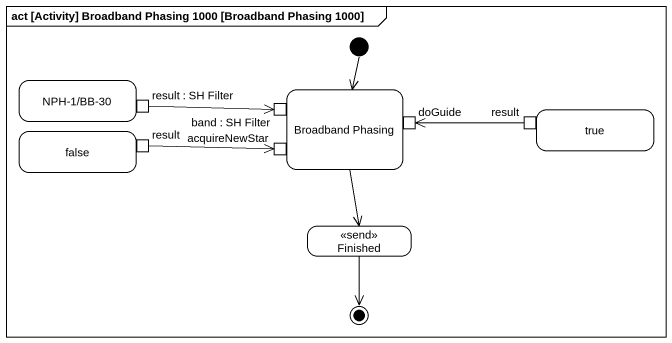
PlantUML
@startuml
mainframe act [Activity] Broadband Phasing 1000 [Broadband Phasing 1000]
hide empty description
state "NPH-1/BB-30" as NPH_1_BB_30 {
  state "result : SH Filter" as result_SH_Filter <<outputPin>>
}
state false {
  state "result" as result_2 <<outputPin>>
}
state "Broadband Phasing" as Broadband_Phasing {
  state "band : SH Filter" as band_SH_Filter <<inputPin>>
  state doGuide <<inputPin>>
  state acquireNewStar <<inputPin>>
}
state true {
  state result <<outputPin>>
}
state Finished <<send>>
[*] --> Broadband_Phasing
result_SH_Filter -right-> band_SH_Filter
Broadband_Phasing --> Finished
result -left-> doGuide
result_2 -right-> acquireNewStar
Finished --> [*]
@enduml
